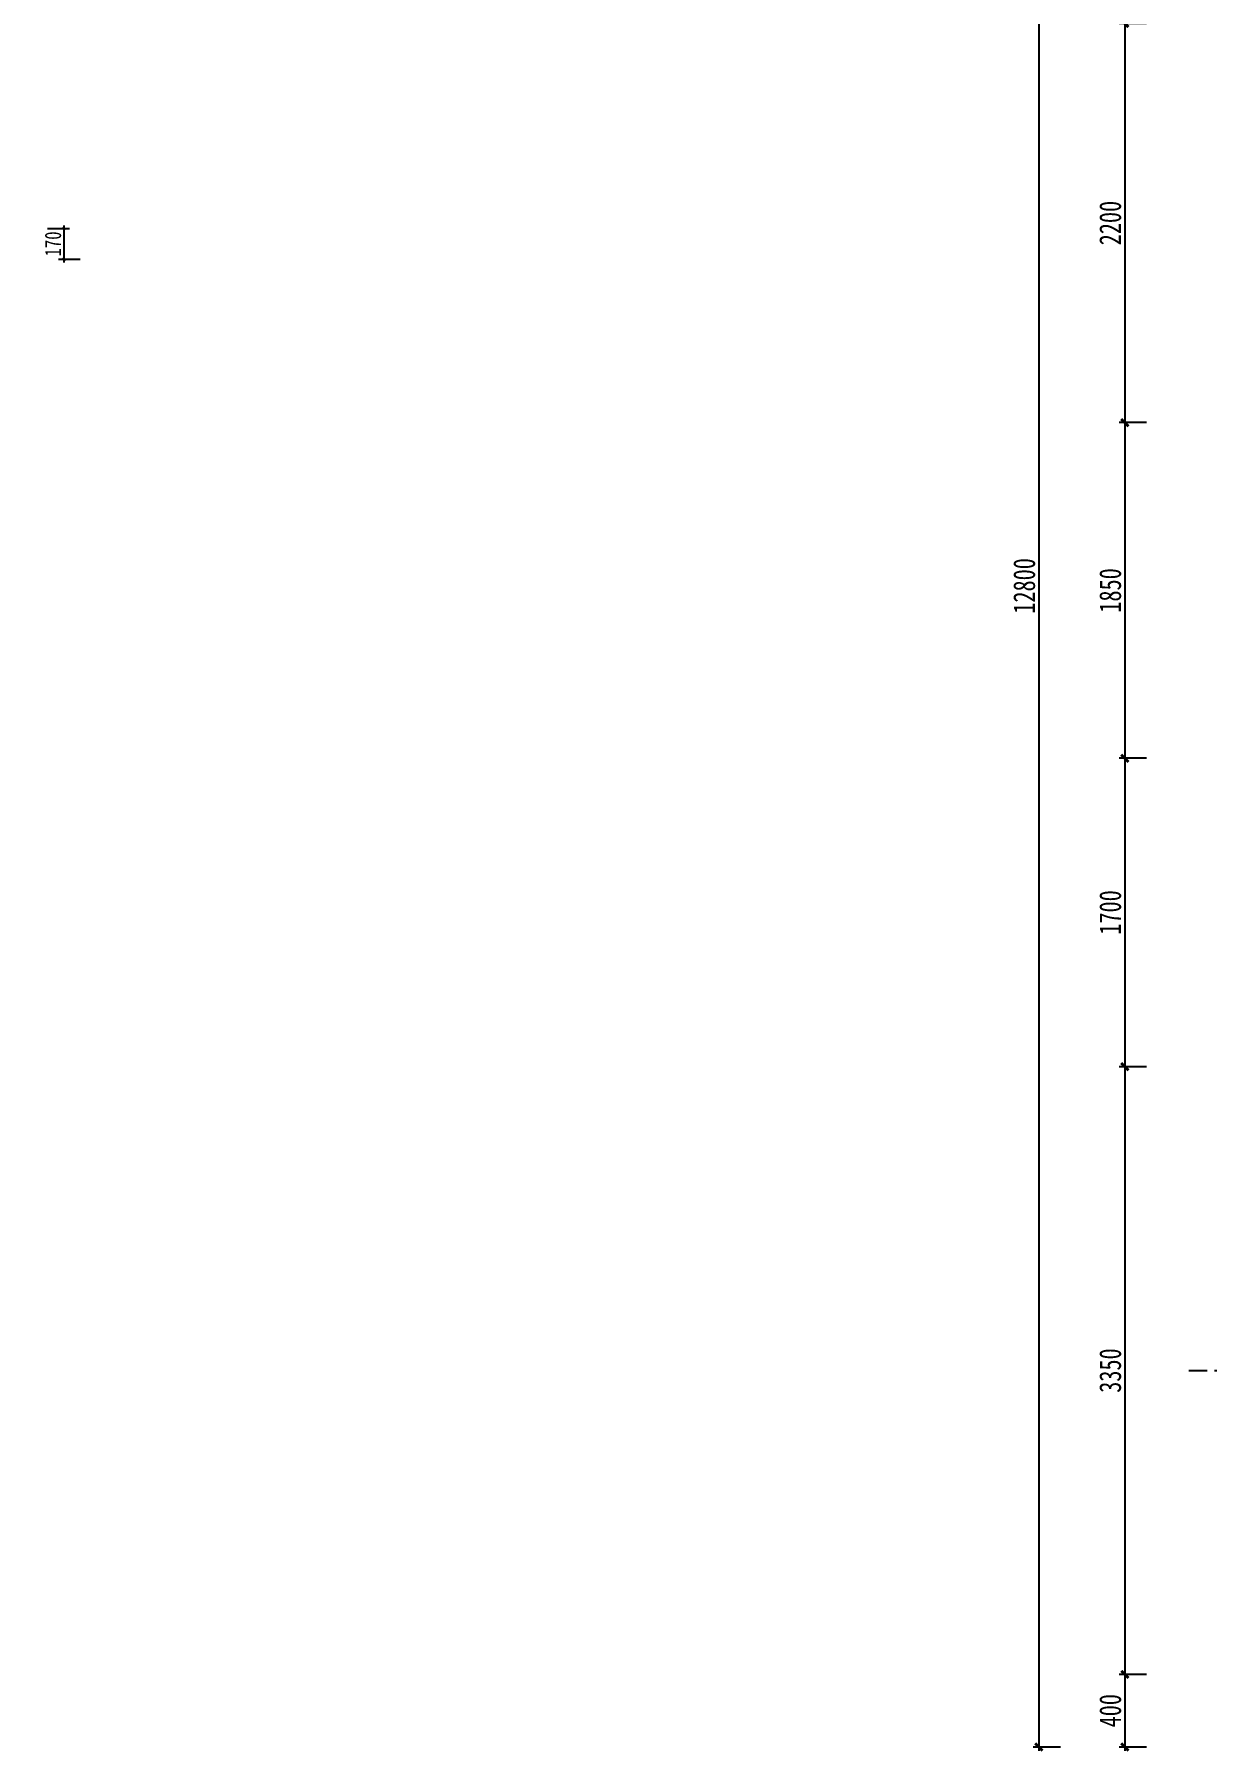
# Model space of a CAD drawing. Header units: millimetres. Extents: x -297 to 39764, y -29258 to 20315.
# Drawn here: x 0 to 6460, y 2587 to 12053 of the extents above; entities that cross this region are included whole.
import ezdxf

# ---------------------------------------------------------------- set-up
doc = ezdxf.new("R2010")
doc.units = ezdxf.units.MM
doc.linetypes.add('DASH', pattern=[0.35, 0.25, -0.1])
doc.layers.get('Defpoints').update_dxf_attribs({"color": 250})
for name, color, linetype in [('.P-中心线', 214, 'DASH'), ('.P-墙体尺寸标注', 252, 'Continuous'), ('.P完成面尺寸', 180, 'Continuous'), ('P-轴号.索引', 53, 'Continuous')]:
    doc.layers.add(name, color=color, linetype=linetype)
doc.styles.add('文字样式', font='', dxfattribs={"width": 0.75})
doc.styles.get('文字样式').set_extended_font_data('SimSun')
doc.dimstyles.new('沈阳府1-40(轴距)', dxfattribs={"dimscale": 40, "dimtxt": 3, "dimasz": 1, "dimexe": 0.8, "dimexo": 1, "dimgap": 0.5, "dimtad": 1, "dimdec": 0, "dimrnd": 5, "dimtxsty": '文字样式', "dimblk": 'ARCHTICK', "dimcen": 1, "dimdle": 0.55, "dimclrd": 252, "dimclre": 252, "dimclrt": 53, "dimadec": 0, "dimazin": 0, "dimtfac": 1, "dimtdec": 0, "dimtix": 1, "dimtmove": 2, "dimatfit": 3, "dimfxl": 3, "dimfxlon": 1, "dimarcsym": 0})
doc.dimstyles.new('西安1-40（内部尺寸）', dxfattribs={"dimscale": 30, "dimtxt": 3, "dimasz": 0.5, "dimexe": 1, "dimexo": 1, "dimgap": 0.5, "dimtad": 1, "dimdec": 0, "dimrnd": 5, "dimtxsty": '文字样式', "dimblk": 'ARCHTICK', "dimcen": 1, "dimdle": 0.55, "dimclrd": 252, "dimclre": 252, "dimclrt": 30, "dimadec": 0, "dimazin": 0, "dimtfac": 1, "dimtdec": 0, "dimtix": 1, "dimtmove": 2, "dimatfit": 3, "dimfxl": 5, "dimfxlon": 1, "dimarcsym": 0})

# ---------------------------------------------------------------- blocks, each defined once
blk = doc.blocks.new('_ArchTick')
at = {"color": 0, "linetype": 'ByBlock', "const_width": 0.4}
blk.add_lwpolyline([(-0.5, -0.5), (0.5, 0.5)], dxfattribs=at)
blk = doc.blocks.new('*D74')
at = {"layer": 'Defpoints', "color": 0, "transparency": 16777216}
for p in [(6443.3, 12112.5), (6009.5, 9912.5), (6443.3, 9912.5)]:
    blk.add_point(p, dxfattribs=at)
at = {"layer": 'P-轴号.索引', "color": 252, "lineweight": -2, "transparency": 16777216}
for p, q in [((6009.5, 12134.5), (6009.5, 9890.5)), ((6129.5, 12112.5), (5977.5, 12112.5)), ((6129.5, 9912.5), (5977.5, 9912.5))]:
    blk.add_line(p, q, dxfattribs=at)
at = {"layer": 'P-轴号.索引', "color": 252, "lineweight": -2, "transparency": 16777216, "xscale": 40, "yscale": 40, "zscale": 40}
for p, rotation in [((6009.5, 12112.5), 90), ((6009.5, 9912.5), 270)]:
    blk.add_blockref('_ArchTick', p, dxfattribs=dict(at, rotation=rotation))
at = {"layer": 'P-轴号.索引', "color": 53, "transparency": 16777216, "insert": (5929.5, 11012.5), "char_height": 120, "attachment_point": 5, "rotation": 90, "style": '文字样式'}
blk.add_mtext('2200', dxfattribs=at)
blk = doc.blocks.new('*D75')
at = {"layer": 'Defpoints', "color": 0, "transparency": 16777216}
for p in [(6443.3, 9912.5), (6009.5, 8062.5), (6443.3, 8062.5)]:
    blk.add_point(p, dxfattribs=at)
at = {"layer": 'P-轴号.索引', "color": 252, "lineweight": -2, "transparency": 16777216}
for p, q in [((6129.5, 9912.5), (5977.5, 9912.5)), ((6009.5, 9934.5), (6009.5, 8040.5)), ((6129.5, 8062.5), (5977.5, 8062.5))]:
    blk.add_line(p, q, dxfattribs=at)
at = {"layer": 'P-轴号.索引', "color": 252, "lineweight": -2, "transparency": 16777216, "xscale": 40, "yscale": 40, "zscale": 40}
for p, rotation in [((6009.5, 9912.5), 90), ((6009.5, 8062.5), 270)]:
    blk.add_blockref('_ArchTick', p, dxfattribs=dict(at, rotation=rotation))
at = {"layer": 'P-轴号.索引', "color": 53, "transparency": 16777216, "insert": (5929.5, 8987.5), "char_height": 120, "attachment_point": 5, "rotation": 90, "style": '文字样式'}
blk.add_mtext('1850', dxfattribs=at)
blk = doc.blocks.new('*D76')
at = {"layer": 'Defpoints', "color": 0, "transparency": 16777216}
for p in [(6443.3, 8062.5), (6009.5, 6362.5), (6443.3, 6362.5)]:
    blk.add_point(p, dxfattribs=at)
at = {"layer": 'P-轴号.索引', "color": 252, "lineweight": -2, "transparency": 16777216}
for p, q in [((6129.5, 8062.5), (5977.5, 8062.5)), ((6009.5, 8084.5), (6009.5, 6340.5)), ((6129.5, 6362.5), (5977.5, 6362.5))]:
    blk.add_line(p, q, dxfattribs=at)
at = {"layer": 'P-轴号.索引', "color": 252, "lineweight": -2, "transparency": 16777216, "xscale": 40, "yscale": 40, "zscale": 40}
for p, rotation in [((6009.5, 8062.5), 90), ((6009.5, 6362.5), 270)]:
    blk.add_blockref('_ArchTick', p, dxfattribs=dict(at, rotation=rotation))
at = {"layer": 'P-轴号.索引', "color": 53, "transparency": 16777216, "insert": (5929.5, 7212.5), "char_height": 120, "attachment_point": 5, "rotation": 90, "style": '文字样式'}
blk.add_mtext('1700', dxfattribs=at)
blk = doc.blocks.new('*D77')
at = {"layer": 'Defpoints', "color": 0, "transparency": 16777216}
for p in [(6443.3, 6362.5), (6009.5, 3012.5), (6443.3, 3012.5)]:
    blk.add_point(p, dxfattribs=at)
at = {"layer": 'P-轴号.索引', "color": 252, "lineweight": -2, "transparency": 16777216}
for p, q in [((6129.5, 6362.5), (5977.5, 6362.5)), ((6009.5, 6384.5), (6009.5, 2990.5)), ((6129.5, 3012.5), (5977.5, 3012.5))]:
    blk.add_line(p, q, dxfattribs=at)
at = {"layer": 'P-轴号.索引', "color": 252, "lineweight": -2, "transparency": 16777216, "xscale": 40, "yscale": 40, "zscale": 40}
for p, rotation in [((6009.5, 6362.5), 90), ((6009.5, 3012.5), 270)]:
    blk.add_blockref('_ArchTick', p, dxfattribs=dict(at, rotation=rotation))
at = {"layer": 'P-轴号.索引', "color": 53, "transparency": 16777216, "insert": (5929.5, 4687.5), "char_height": 120, "attachment_point": 5, "rotation": 90, "style": '文字样式'}
blk.add_mtext('3350', dxfattribs=at)
blk = doc.blocks.new('*D78')
at = {"layer": 'Defpoints', "color": 0, "transparency": 16777216}
for p in [(6443.3, 3012.5), (6009.5, 2612.5), (6443.3, 2612.5)]:
    blk.add_point(p, dxfattribs=at)
at = {"layer": 'P-轴号.索引', "color": 252, "lineweight": -2, "transparency": 16777216}
for p, q in [((6009.5, 3034.5), (6009.5, 2590.5)), ((6129.5, 3012.5), (5977.5, 3012.5)), ((6129.5, 2612.5), (5977.5, 2612.5))]:
    blk.add_line(p, q, dxfattribs=at)
at = {"layer": 'P-轴号.索引', "color": 252, "lineweight": -2, "transparency": 16777216, "xscale": 40, "yscale": 40, "zscale": 40}
for p, rotation in [((6009.5, 3012.5), 90), ((6009.5, 2612.5), 270)]:
    blk.add_blockref('_ArchTick', p, dxfattribs=dict(at, rotation=rotation))
at = {"layer": 'P-轴号.索引', "color": 53, "transparency": 16777216, "insert": (5929.5, 2812.5), "char_height": 120, "attachment_point": 5, "rotation": 90, "style": '文字样式'}
blk.add_mtext('400', dxfattribs=at)
blk = doc.blocks.new('*D79')
at = {"layer": 'Defpoints', "color": 0, "transparency": 16777216}
for p in [(6009.5, 15412.5), (5535.6, 2612.5), (6009.5, 2612.5)]:
    blk.add_point(p, dxfattribs=at)
at = {"layer": 'P-轴号.索引', "color": 252, "lineweight": -2, "transparency": 16777216}
for p, q in [((5535.6, 15434.5), (5535.6, 2590.5)), ((5655.6, 15412.5), (5503.6, 15412.5)), ((5655.6, 2612.5), (5503.6, 2612.5))]:
    blk.add_line(p, q, dxfattribs=at)
at = {"layer": 'P-轴号.索引', "color": 252, "lineweight": -2, "transparency": 16777216, "xscale": 40, "yscale": 40, "zscale": 40}
for p, rotation in [((5535.6, 15412.5), 90), ((5535.6, 2612.5), 270)]:
    blk.add_blockref('_ArchTick', p, dxfattribs=dict(at, rotation=rotation))
at = {"layer": 'P-轴号.索引', "color": 53, "transparency": 16777216, "insert": (5455.6, 9012.5), "char_height": 120, "attachment_point": 5, "rotation": 90, "style": '文字样式'}
blk.add_mtext('12800', dxfattribs=at)
blk = doc.blocks.new('*D1206')
at = {"layer": '.P-墙体尺寸标注', "color": 252, "linetype": 'ByBlock', "lineweight": -2, "transparency": 16777216}
for p, q in [((73.2, 10982.5), (193.2, 10982.5)), ((163.2, 10999), (163.2, 10796)), ((253.2, 10812.5), (133.2, 10812.5))]:
    blk.add_line(p, q, dxfattribs=at)
at = {"layer": 'Defpoints', "color": 0, "linetype": 'ByBlock', "transparency": 16777216}
for p in [(0, 10982.5, 0), (163.2, 10812.5), (7477.5, 10812.5, 0)]:
    blk.add_point(p, dxfattribs=at)
at = {"layer": '.P-墙体尺寸标注', "color": 252, "linetype": 'ByBlock', "lineweight": -2, "transparency": 16777216, "xscale": 15, "yscale": 15, "zscale": 15}
for p, rotation in [((163.2, 10982.5), 90), ((163.2, 10812.5), 270)]:
    blk.add_blockref('_ArchTick', p, dxfattribs=dict(at, rotation=rotation))
at = {"layer": '.P-墙体尺寸标注', "color": 30, "linetype": 'ByBlock', "transparency": 16777216, "insert": (103.2, 10897.5), "char_height": 90, "attachment_point": 5, "rotation": 90, "style": '文字样式'}
blk.add_mtext('170', dxfattribs=at)
blk = doc.blocks.new('*D1384')
at = {"layer": '.P完成面尺寸', "color": 252, "linetype": 'ByBlock', "lineweight": -2, "transparency": 16777216}
for p, q in [((16455, 7892.5), (16560, 7892.5)), ((16530, 7426), (16530, 7909)), ((16455, 7442.5), (16560, 7442.5))]:
    blk.add_line(p, q, dxfattribs=at)
at = {"layer": 'Defpoints', "color": 0, "linetype": 'ByBlock', "transparency": 16777216}
for p in [(0, 7892.5, 0), (16530, 7892.5), (16397.5, 7442.5, 0)]:
    blk.add_point(p, dxfattribs=at)
at = {"layer": '.P完成面尺寸', "color": 252, "linetype": 'ByBlock', "lineweight": -2, "transparency": 16777216, "xscale": 15, "yscale": 15, "zscale": 15}
for p, rotation in [((16530, 7892.5), 90), ((16530, 7442.5), 270)]:
    blk.add_blockref('_ArchTick', p, dxfattribs=dict(at, rotation=rotation))
at = {"layer": '.P完成面尺寸', "color": 30, "linetype": 'ByBlock', "transparency": 16777216, "insert": (16470, 7667.5), "char_height": 90, "attachment_point": 5, "rotation": 90, "style": '文字样式'}
blk.add_mtext('450', dxfattribs=at)
blk = doc.blocks.new('*D1403')
at = {"layer": '.P完成面尺寸', "color": 252, "linetype": 'ByBlock', "lineweight": -2, "transparency": 16777216}
for p, q in [((11007.5, 3612.5), (11072.6, 3612.5)), ((11042.6, 2716), (11042.6, 3629)), ((10967.6, 2732.5), (11072.6, 2732.5))]:
    blk.add_line(p, q, dxfattribs=at)
at = {"layer": 'Defpoints', "color": 0, "linetype": 'ByBlock', "transparency": 16777216}
for p in [(10977.5, 3612.5, 0), (11042.6, 3612.5), (0, 2732.5, 0)]:
    blk.add_point(p, dxfattribs=at)
at = {"layer": '.P完成面尺寸', "color": 252, "linetype": 'ByBlock', "lineweight": -2, "transparency": 16777216, "xscale": 15, "yscale": 15, "zscale": 15}
for p, rotation in [((11042.6, 3612.5), 90), ((11042.6, 2732.5), 270)]:
    blk.add_blockref('_ArchTick', p, dxfattribs=dict(at, rotation=rotation))
at = {"layer": '.P完成面尺寸', "color": 30, "linetype": 'ByBlock', "transparency": 16777216, "insert": (10982.6, 3172.5), "char_height": 90, "attachment_point": 5, "rotation": 90, "style": '文字样式'}
blk.add_mtext('880', dxfattribs=at)

msp = doc.modelspace()

# ---------------------------------------------------------------- linework, layer by layer
at = {"layer": '.P-中心线', "linetype": 'DASH', "ltscale": 400, "elevation": 0}
msp.add_lwpolyline([(6362.9, 4687.5), (10540.6, 4687.5)], dxfattribs=at)

# ---------------------------------------------------------------- dimensions: what is measured, and where the dimension line sits
at = {"layer": '.P-墙体尺寸标注', "color": 1, "linetype": 'ByBlock'}
dim = msp.add_linear_dim(base=(163.2, 10812.5), p1=(0, 10982.5, 0), p2=(7477.5, 10812.5, 0), angle=90, dimstyle='西安1-40（内部尺寸）', override={"dimfxl": 3}, dxfattribs=at)
dim.commit()
dim.dimension.update_dxf_attribs({"geometry": '*D1206', "text_midpoint": (103.2, 10897.5)})
at = {"layer": '.P完成面尺寸', "color": 1, "linetype": 'ByBlock'}
for base, p1, p2, picture, middle in [((16530, 7892.5), (16397.5, 7442.5, 0), (0, 7892.5, 0), '*D1384', (16470, 7667.5)), ((11042.6, 3612.5), (0, 2732.5, 0), (10977.5, 3612.5, 0), '*D1403', (10982.6, 3172.5))]:
    dim = msp.add_linear_dim(base=base, p1=p1, p2=p2, angle=90, dimstyle='西安1-40（内部尺寸）', override={"dimfxl": 2.5}, dxfattribs=at)
    dim.commit()
    dim.dimension.update_dxf_attribs({"geometry": picture, "text_midpoint": middle})
at = {"layer": 'P-轴号.索引'}
for base, p1, p2, picture, middle in [((5535.6, 2612.5, 0), (6009.5, 15412.5, 0), (6009.5, 2612.5, 0), '*D79', (5455.6, 9012.5, 0)), ((6009.5, 9912.5, 0), (6443.3, 12112.5, 0), (6443.3, 9912.5, 0), '*D74', (5929.5, 11012.5, 0)), ((6009.5, 8062.5, 0), (6443.3, 9912.5, 0), (6443.3, 8062.5, 0), '*D75', (5929.5, 8987.5, 0)), ((6009.5, 6362.5, 0), (6443.3, 8062.5, 0), (6443.3, 6362.5, 0), '*D76', (5929.5, 7212.5, 0)), ((6009.5, 3012.5, 0), (6443.3, 6362.5, 0), (6443.3, 3012.5, 0), '*D77', (5929.5, 4687.5, 0)), ((6009.5, 2612.5, 0), (6443.3, 3012.5, 0), (6443.3, 2612.5, 0), '*D78', (5929.5, 2812.5, 0))]:
    dim = msp.add_linear_dim(base=base, p1=p1, p2=p2, angle=90, dimstyle='沈阳府1-40(轴距)', dxfattribs=at)
    dim.commit()
    dim.dimension.update_dxf_attribs({"geometry": picture, "text_midpoint": middle})

doc.saveas('drawing.dxf')
